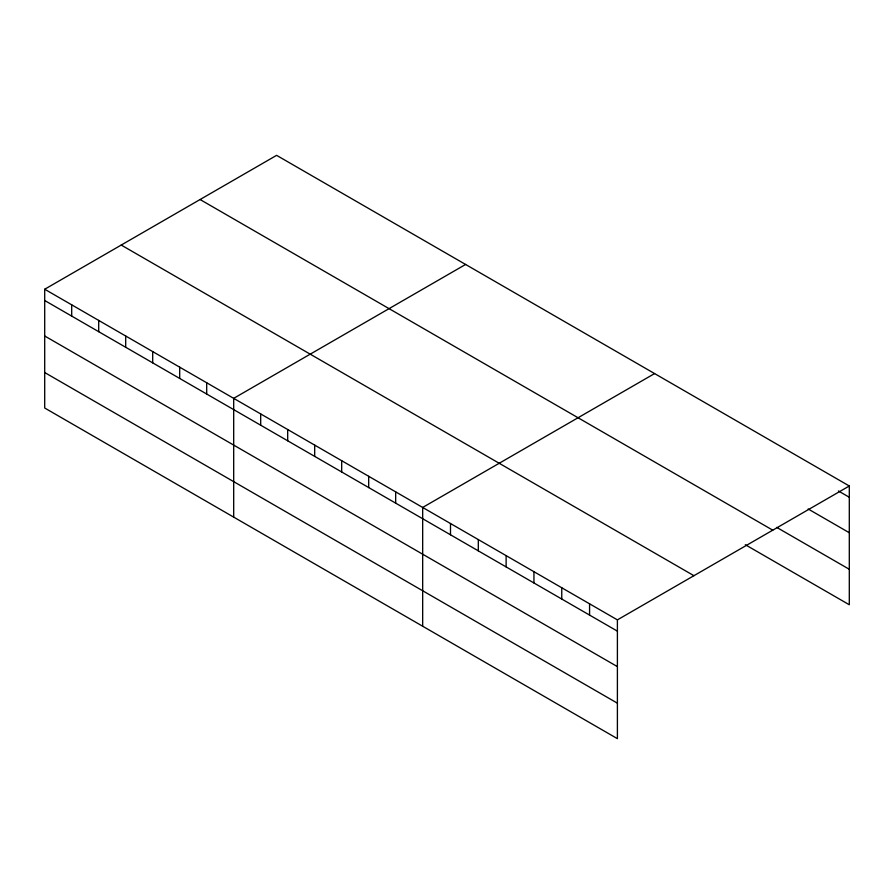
<?xml version="1.0" encoding="UTF-8"?>
<svg xmlns="http://www.w3.org/2000/svg" width="894" height="894" viewBox="0 0 894 894"><rect width="100%" height="100%" fill="white"/><g stroke="black" fill="none" stroke-linecap="round" stroke-linejoin="round"><path stroke-width="1.34" d="M617.396 666.622L617.396 619.877L44.7 289.243L44.7 408.01L617.396 738.656L617.396 666.622L44.7 335.988M745.294 544.714L849.3 604.757L849.3 485.99L276.604 155.344L44.7 289.243M465.595 264.456L233.692 398.344L233.692 517.123M654.587 373.569L422.672 507.457L422.672 626.236M617.396 619.877L849.3 485.99M838.416 490.974L849.3 497.254M808.176 508.999L849.3 532.735M776.741 527.393L849.3 569.288M200.077 199.53L772.774 530.176M121.226 245.057L693.923 575.691M44.7 300.507L617.396 631.153M44.7 372.53L617.396 703.176M589.571 603.819L589.571 615.083M561.756 587.76L561.756 599.025M533.942 571.702L533.942 582.966M506.127 555.643L506.127 566.908M478.312 539.585L478.312 550.849M450.498 523.515L450.498 534.791M395.673 491.879L395.673 503.143M368.686 476.29L368.686 487.554M341.687 460.701L341.687 471.965M314.688 445.111L314.688 456.376M287.689 429.522L287.689 440.798M260.69 413.933L260.69 425.209M206.693 382.766L206.693 394.031M179.694 367.177L179.694 378.441M152.695 351.588L152.695 362.852M125.696 335.999L125.696 347.274M98.698 320.41L98.698 331.685M71.699 304.82L71.699 316.096"/></g></svg>
